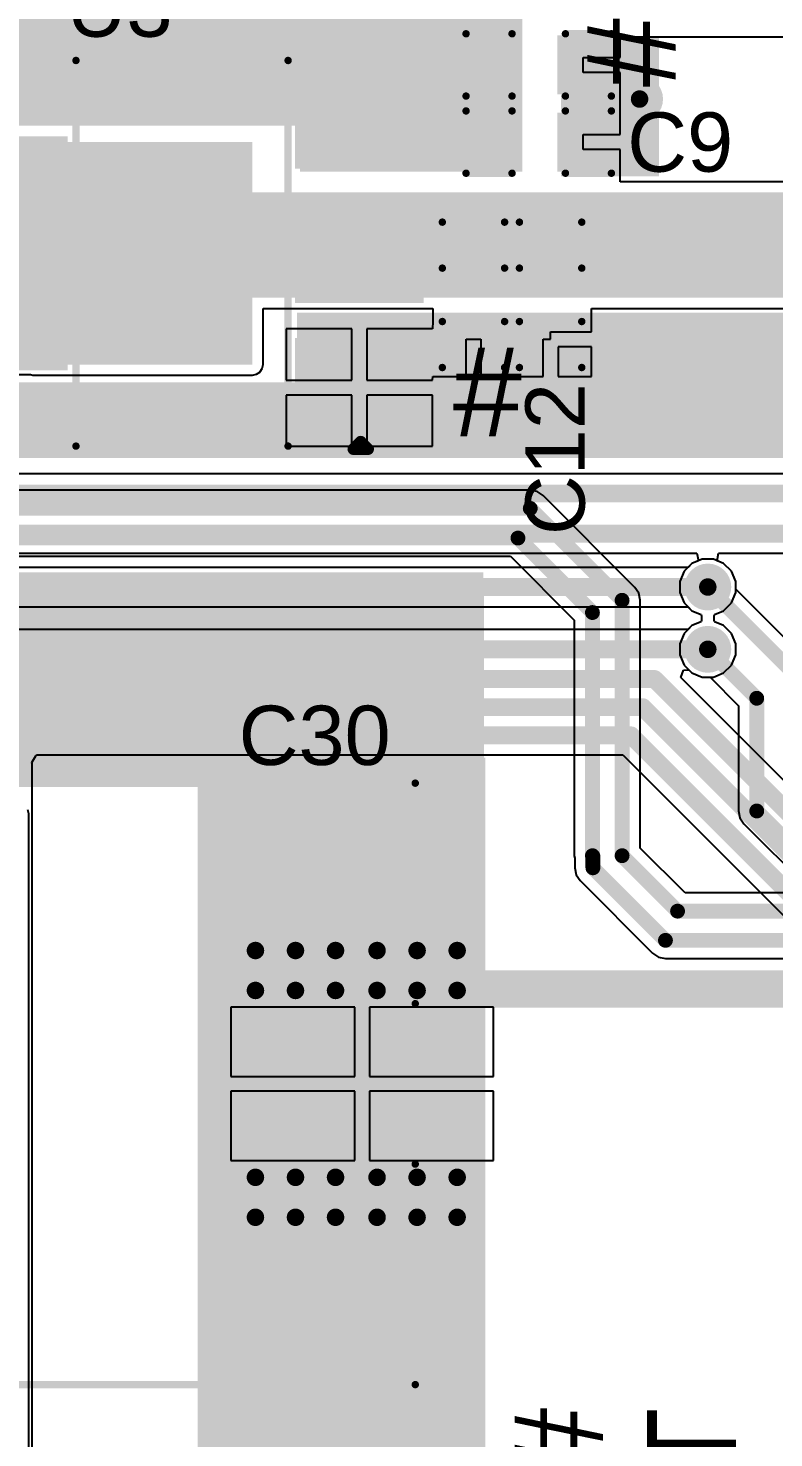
# Model space of a CAD drawing. Header units: millimetres. Extents: x -0.21 to 3.18, y -0.07 to 2.49.
# Drawn here: x 1.191 to 1.694, y 0.951 to 1.902 of the extents above; entities that cross this region are included whole.
import ezdxf

# ---------------------------------------------------------------- set-up
doc = ezdxf.new("R2010")
doc.units = ezdxf.units.MM
doc.header["$MEASUREMENT"] = 0
for name, color, linetype in [('BottomLayer', 5, 'Continuous'), ('BottomSolder', 6, 'Continuous'), ('TopLayer', 1, 'Continuous'), ('TopOverlay', 2, 'Continuous'), ('TopPaste', 8, 'Continuous'), ('TopSolder', 216, 'Continuous'), ('ViaHoleLayer', 16, 'Continuous')]:
    doc.layers.add(name, color=color, linetype=linetype)
doc.styles.add('Arial', font='', dxfattribs={"height": 0.2})
doc.styles.get('Arial').set_extended_font_data('Arial')

# ---------------------------------------------------------------- blocks, each defined once
blk = doc.blocks.new('UUD1A102MNL1GS_10')
at = {"layer": 'TopLayer'}
for points in [[(-0.24547, 0.04173), (-0.08839, 0.04173), (-0.08839, -0.04173), (-0.24547, -0.04173)], [(0.08839, 0.04173), (0.24547, 0.04173), (0.24547, -0.04173), (0.08839, -0.04173)]]:
    blk.add_hatch(color=1, dxfattribs=at).paths.add_polyline_path(points)
at = {"layer": 'TopPaste'}
for points in [[(-0.24547, 0.04173), (-0.08839, 0.04173), (-0.08839, -0.04173), (-0.24547, -0.04173)], [(0.08839, 0.04173), (0.24547, 0.04173), (0.24547, -0.04173), (0.08839, -0.04173)]]:
    blk.add_hatch(color=8, dxfattribs=at).paths.add_polyline_path(points)
at = {"layer": 'TopSolder'}
for points in [[(-0.24947, 0.04573), (-0.08439, 0.04573), (-0.08439, -0.04573), (-0.24947, -0.04573)], [(0.08439, 0.04573), (0.24947, 0.04573), (0.24947, -0.04573), (0.08439, -0.04573)]]:
    blk.add_hatch(color=216, dxfattribs=at).paths.add_polyline_path(points)
at = {"layer": 'TopOverlay', "const_width": 0.005}
for points in [[(-0.20276, 0.12165), (-0.12165, 0.20276)], [(-0.12165, 0.20276), (0.20276, 0.20276)], [(0.20276, 0.05409), (0.20276, 0.20276)], [(-0.20276, 0.05409), (-0.20276, 0.12165)], [(-0.22624, 0.07106), (-0.22624, 0.08483)], [(-0.24002, 0.07106), (-0.21246, 0.07106)], [(-0.22624, 0.05924), (-0.22624, 0.07106)], [(-0.20276, -0.12165), (-0.20276, -0.05409)], [(0.20276, -0.20276), (0.20276, -0.05409)], [(-0.20276, -0.12165), (-0.12165, -0.20276)], [(-0.12165, -0.20276), (0.20276, -0.20276)]]:
    blk.add_lwpolyline(points, dxfattribs=at)
at = {"layer": 'TopOverlay', "const_width": 0.0025}
for points in [[(-0.1229, 0.20276, 1), (-0.1204, 0.20276, 1)], [(-0.1229, 0.20276, 1), (-0.1204, 0.20276, 1)], [(0.20151, 0.20276, 1), (0.20401, 0.20276, 1)], [(0.20151, 0.20276, 1), (0.20401, 0.20276, 1)], [(-0.20401, 0.12165, 1), (-0.20151, 0.12165, 1)], [(-0.20401, 0.12165, 1), (-0.20151, 0.12165, 1)], [(-0.22749, 0.08483, 1), (-0.22499, 0.08483, 1)], [(-0.24127, 0.07106, 1), (-0.23877, 0.07106, 1)], [(-0.22749, 0.07106, 1), (-0.22499, 0.07106, 1)], [(-0.22749, 0.07106, 1), (-0.22499, 0.07106, 1)], [(-0.21371, 0.07106, 1), (-0.21121, 0.07106, 1)], [(-0.22749, 0.05924, 1), (-0.22499, 0.05924, 1)], [(-0.20401, 0.05409, 1), (-0.20151, 0.05409, 1)], [(0.20151, 0.05409, 1), (0.20401, 0.05409, 1)], [(-0.20401, -0.05409, 1), (-0.20151, -0.05409, 1)], [(0.20151, -0.05409, 1), (0.20401, -0.05409, 1)], [(-0.20401, -0.12165, 1), (-0.20151, -0.12165, 1)], [(-0.20401, -0.12165, 1), (-0.20151, -0.12165, 1)], [(-0.1229, -0.20276, 1), (-0.1204, -0.20276, 1)], [(-0.1229, -0.20276, 1), (-0.1204, -0.20276, 1)], [(0.20151, -0.20276, 1), (0.20401, -0.20276, 1)], [(0.20151, -0.20276, 1), (0.20401, -0.20276, 1)]]:
    blk.add_lwpolyline(points, format="xyb", close=True, dxfattribs=at)
blk = doc.blocks.new('SOT__223_12')
at = {"layer": 'TopLayer'}
for points in [[(-0.0748, 0.15945), (0.0748, 0.15945), (0.0748, 0.08071), (-0.0748, 0.08071)], [(-0.12008, -0.08071), (-0.06102, -0.08071), (-0.06102, -0.15945), (-0.12008, -0.15945)], [(-0.02953, -0.08071), (0.02953, -0.08071), (0.02953, -0.15945), (-0.02953, -0.15945)], [(0.06102, -0.08071), (0.12008, -0.08071), (0.12008, -0.15945), (0.06102, -0.15945)]]:
    blk.add_hatch(color=1, dxfattribs=at).paths.add_polyline_path(points)
at = {"layer": 'TopPaste'}
for points in [[(-0.0748, 0.15945), (0.0748, 0.15945), (0.0748, 0.08071), (-0.0748, 0.08071)], [(-0.12008, -0.08071), (-0.06102, -0.08071), (-0.06102, -0.15945), (-0.12008, -0.15945)], [(-0.02953, -0.08071), (0.02953, -0.08071), (0.02953, -0.15945), (-0.02953, -0.15945)], [(0.06102, -0.08071), (0.12008, -0.08071), (0.12008, -0.15945), (0.06102, -0.15945)]]:
    blk.add_hatch(color=8, dxfattribs=at).paths.add_polyline_path(points)
at = {"layer": 'TopSolder'}
for points in [[(-0.0788, 0.16345), (0.0788, 0.16345), (0.0788, 0.07671), (-0.0788, 0.07671)], [(-0.12408, -0.07671), (-0.05702, -0.07671), (-0.05702, -0.16345), (-0.12408, -0.16345)], [(-0.03353, -0.07671), (0.03353, -0.07671), (0.03353, -0.16345), (-0.03353, -0.16345)], [(0.05702, -0.07671), (0.12408, -0.07671), (0.12408, -0.16345), (0.05702, -0.16345)]]:
    blk.add_hatch(color=216, dxfattribs=at).paths.add_polyline_path(points)
at = {"layer": 'TopOverlay'}
for points, const_width in [([(-0.13, 0.071), (-0.13, -0.072)], 0.005), ([(-0.13, 0.071), (0.13, 0.071)], 0.005), ([(0.13, 0.071), (0.13, -0.072)], 0.005), ([(-0.13, -0.072), (0.13, -0.072)], 0.005), ([(-0.132, -0.116), (-0.132, -0.126)], 0.00787), ([(-0.132, -0.116), (-0.127, -0.121)], 0.00787), ([(-0.127, -0.121), (-0.132, -0.126)], 0.00787)]:
    blk.add_lwpolyline(points, dxfattribs=dict(at, const_width=const_width))
for points, const_width in [([(-0.13125, 0.071, 1), (-0.12875, 0.071, 1)], 0.0025), ([(-0.13125, 0.071, 1), (-0.12875, 0.071, 1)], 0.0025), ([(0.12875, 0.071, 1), (0.13125, 0.071, 1)], 0.0025), ([(0.12875, 0.071, 1), (0.13125, 0.071, 1)], 0.0025), ([(-0.13125, -0.072, 1), (-0.12875, -0.072, 1)], 0.0025), ([(-0.13125, -0.072, 1), (-0.12875, -0.072, 1)], 0.0025), ([(0.12875, -0.072, 1), (0.13125, -0.072, 1)], 0.0025), ([(0.12875, -0.072, 1), (0.13125, -0.072, 1)], 0.0025), ([(-0.13397, -0.116, 1), (-0.13003, -0.116, 1)], 0.00394), ([(-0.13397, -0.116, 1), (-0.13003, -0.116, 1)], 0.00394), ([(-0.13397, -0.126, 1), (-0.13003, -0.126, 1)], 0.00394), ([(-0.13397, -0.126, 1), (-0.13003, -0.126, 1)], 0.00394), ([(-0.12897, -0.121, 1), (-0.12503, -0.121, 1)], 0.00394), ([(-0.12897, -0.121, 1), (-0.12503, -0.121, 1)], 0.00394)]:
    blk.add_lwpolyline(points, format="xyb", close=True, dxfattribs=dict(at, const_width=const_width))
blk = doc.blocks.new('C___0603_121')
at = {"layer": 'TopLayer'}
for points in [[(-0.015, 0.0175), (-0.015, -0.0175), (-0.045, -0.0175), (-0.045, 0.0175)], [(0.045, 0.0175), (0.045, -0.0175), (0.015, -0.0175), (0.015, 0.0175)]]:
    blk.add_hatch(color=1, dxfattribs=at).paths.add_polyline_path(points)
at = {"layer": 'TopPaste'}
for points in [[(-0.015, 0.0175), (-0.015, -0.0175), (-0.045, -0.0175), (-0.045, 0.0175)], [(0.045, 0.0175), (0.045, -0.0175), (0.015, -0.0175), (0.015, 0.0175)]]:
    blk.add_hatch(color=8, dxfattribs=at).paths.add_polyline_path(points)
at = {"layer": 'TopSolder'}
for points in [[(-0.01264, 0.01986), (-0.01264, -0.01986), (-0.04736, -0.01986), (-0.04736, 0.01986)], [(0.04736, 0.01986), (0.04736, -0.01986), (0.01264, -0.01986), (0.01264, 0.01986)]]:
    blk.add_hatch(color=216, dxfattribs=at).paths.add_polyline_path(points)
at = {"layer": 'TopOverlay', "const_width": 0.005}
for points in [[(-0.049, 0.021), (-0.049, -0.021)], [(-0.049, 0.021), (-0.018, 0.021)], [(0.018, 0.021), (0.049, 0.021)], [(0.049, 0.021), (0.049, -0.021)], [(-0.049, -0.021), (-0.018, -0.021)], [(0.018, -0.021), (0.049, -0.021)]]:
    blk.add_lwpolyline(points, dxfattribs=at)
at = {"layer": 'TopOverlay', "const_width": 0.0025}
for points in [[(-0.05025, 0.021, 1), (-0.04775, 0.021, 1)], [(-0.05025, 0.021, 1), (-0.04775, 0.021, 1)], [(-0.01925, 0.021, 1), (-0.01675, 0.021, 1)], [(0.01675, 0.021, 1), (0.01925, 0.021, 1)], [(0.04775, 0.021, 1), (0.05025, 0.021, 1)], [(0.04775, 0.021, 1), (0.05025, 0.021, 1)], [(-0.05025, -0.021, 1), (-0.04775, -0.021, 1)], [(-0.05025, -0.021, 1), (-0.04775, -0.021, 1)], [(-0.01925, -0.021, 1), (-0.01675, -0.021, 1)], [(0.01675, -0.021, 1), (0.01925, -0.021, 1)], [(0.04775, -0.021, 1), (0.05025, -0.021, 1)], [(0.04775, -0.021, 1), (0.05025, -0.021, 1)]]:
    blk.add_lwpolyline(points, format="xyb", close=True, dxfattribs=at)
blk = doc.blocks.new('C___0603_122')
at = {"layer": 'TopLayer'}
for points in [[(-0.015, 0.0175), (-0.015, -0.0175), (-0.045, -0.0175), (-0.045, 0.0175)], [(0.045, 0.0175), (0.045, -0.0175), (0.015, -0.0175), (0.015, 0.0175)]]:
    blk.add_hatch(color=1, dxfattribs=at).paths.add_polyline_path(points)
at = {"layer": 'TopPaste'}
for points in [[(-0.015, 0.0175), (-0.015, -0.0175), (-0.045, -0.0175), (-0.045, 0.0175)], [(0.045, 0.0175), (0.045, -0.0175), (0.015, -0.0175), (0.015, 0.0175)]]:
    blk.add_hatch(color=8, dxfattribs=at).paths.add_polyline_path(points)
at = {"layer": 'TopSolder'}
for points in [[(-0.01264, 0.01986), (-0.01264, -0.01986), (-0.04736, -0.01986), (-0.04736, 0.01986)], [(0.04736, 0.01986), (0.04736, -0.01986), (0.01264, -0.01986), (0.01264, 0.01986)]]:
    blk.add_hatch(color=216, dxfattribs=at).paths.add_polyline_path(points)
at = {"layer": 'TopOverlay', "const_width": 0.005}
for points in [[(-0.049, 0.021), (-0.049, -0.021)], [(-0.049, 0.021), (-0.018, 0.021)], [(0.018, 0.021), (0.049, 0.021)], [(0.049, 0.021), (0.049, -0.021)], [(-0.049, -0.021), (-0.018, -0.021)], [(0.018, -0.021), (0.049, -0.021)]]:
    blk.add_lwpolyline(points, dxfattribs=at)
at = {"layer": 'TopOverlay', "const_width": 0.0025}
for points in [[(-0.05025, 0.021, 1), (-0.04775, 0.021, 1)], [(-0.05025, 0.021, 1), (-0.04775, 0.021, 1)], [(-0.01925, 0.021, 1), (-0.01675, 0.021, 1)], [(0.01675, 0.021, 1), (0.01925, 0.021, 1)], [(0.04775, 0.021, 1), (0.05025, 0.021, 1)], [(0.04775, 0.021, 1), (0.05025, 0.021, 1)], [(-0.05025, -0.021, 1), (-0.04775, -0.021, 1)], [(-0.05025, -0.021, 1), (-0.04775, -0.021, 1)], [(-0.01925, -0.021, 1), (-0.01675, -0.021, 1)], [(0.01675, -0.021, 1), (0.01925, -0.021, 1)], [(0.04775, -0.021, 1), (0.05025, -0.021, 1)], [(0.04775, -0.021, 1), (0.05025, -0.021, 1)]]:
    blk.add_lwpolyline(points, format="xyb", close=True, dxfattribs=at)
blk = doc.blocks.new('C___0603_123')
at = {"layer": 'TopLayer'}
for points in [[(-0.015, 0.0175), (-0.015, -0.0175), (-0.045, -0.0175), (-0.045, 0.0175)], [(0.045, 0.0175), (0.045, -0.0175), (0.015, -0.0175), (0.015, 0.0175)]]:
    blk.add_hatch(color=1, dxfattribs=at).paths.add_polyline_path(points)
at = {"layer": 'TopPaste'}
for points in [[(-0.015, 0.0175), (-0.015, -0.0175), (-0.045, -0.0175), (-0.045, 0.0175)], [(0.045, 0.0175), (0.045, -0.0175), (0.015, -0.0175), (0.015, 0.0175)]]:
    blk.add_hatch(color=8, dxfattribs=at).paths.add_polyline_path(points)
at = {"layer": 'TopSolder'}
for points in [[(-0.01264, 0.01986), (-0.01264, -0.01986), (-0.04736, -0.01986), (-0.04736, 0.01986)], [(0.04736, 0.01986), (0.04736, -0.01986), (0.01264, -0.01986), (0.01264, 0.01986)]]:
    blk.add_hatch(color=216, dxfattribs=at).paths.add_polyline_path(points)
at = {"layer": 'TopOverlay', "const_width": 0.005}
for points in [[(-0.049, 0.021), (-0.049, -0.021)], [(-0.018, 0.021), (-0.049, 0.021)], [(0.049, 0.021), (0.018, 0.021)], [(0.049, 0.021), (0.049, -0.021)], [(-0.018, -0.021), (-0.049, -0.021)], [(0.049, -0.021), (0.018, -0.021)]]:
    blk.add_lwpolyline(points, dxfattribs=at)
at = {"layer": 'TopOverlay', "const_width": 0.0025}
for points in [[(-0.05025, 0.021, 1), (-0.04775, 0.021, 1)], [(-0.05025, 0.021, 1), (-0.04775, 0.021, 1)], [(-0.01925, 0.021, 1), (-0.01675, 0.021, 1)], [(0.01675, 0.021, 1), (0.01925, 0.021, 1)], [(0.04775, 0.021, 1), (0.05025, 0.021, 1)], [(0.04775, 0.021, 1), (0.05025, 0.021, 1)], [(-0.05025, -0.021, 1), (-0.04775, -0.021, 1)], [(-0.05025, -0.021, 1), (-0.04775, -0.021, 1)], [(-0.01925, -0.021, 1), (-0.01675, -0.021, 1)], [(0.01675, -0.021, 1), (0.01925, -0.021, 1)], [(0.04775, -0.021, 1), (0.05025, -0.021, 1)], [(0.04775, -0.021, 1), (0.05025, -0.021, 1)]]:
    blk.add_lwpolyline(points, format="xyb", close=True, dxfattribs=at)
blk = doc.blocks.new('C___0603_124')
at = {"layer": 'TopLayer'}
for points in [[(-0.015, 0.0175), (-0.015, -0.0175), (-0.045, -0.0175), (-0.045, 0.0175)], [(0.045, 0.0175), (0.045, -0.0175), (0.015, -0.0175), (0.015, 0.0175)]]:
    blk.add_hatch(color=1, dxfattribs=at).paths.add_polyline_path(points)
at = {"layer": 'TopPaste'}
for points in [[(-0.015, 0.0175), (-0.015, -0.0175), (-0.045, -0.0175), (-0.045, 0.0175)], [(0.045, 0.0175), (0.045, -0.0175), (0.015, -0.0175), (0.015, 0.0175)]]:
    blk.add_hatch(color=8, dxfattribs=at).paths.add_polyline_path(points)
at = {"layer": 'TopSolder'}
for points in [[(-0.01264, 0.01986), (-0.01264, -0.01986), (-0.04736, -0.01986), (-0.04736, 0.01986)], [(0.04736, 0.01986), (0.04736, -0.01986), (0.01264, -0.01986), (0.01264, 0.01986)]]:
    blk.add_hatch(color=216, dxfattribs=at).paths.add_polyline_path(points)
at = {"layer": 'TopOverlay', "const_width": 0.005}
for points in [[(-0.049, 0.021), (-0.049, -0.021)], [(-0.018, 0.021), (-0.049, 0.021)], [(0.049, 0.021), (0.018, 0.021)], [(0.049, 0.021), (0.049, -0.021)], [(-0.018, -0.021), (-0.049, -0.021)], [(0.049, -0.021), (0.018, -0.021)]]:
    blk.add_lwpolyline(points, dxfattribs=at)
at = {"layer": 'TopOverlay', "const_width": 0.0025}
for points in [[(-0.05025, 0.021, 1), (-0.04775, 0.021, 1)], [(-0.05025, 0.021, 1), (-0.04775, 0.021, 1)], [(-0.01925, 0.021, 1), (-0.01675, 0.021, 1)], [(0.01675, 0.021, 1), (0.01925, 0.021, 1)], [(0.04775, 0.021, 1), (0.05025, 0.021, 1)], [(0.04775, 0.021, 1), (0.05025, 0.021, 1)], [(-0.05025, -0.021, 1), (-0.04775, -0.021, 1)], [(-0.05025, -0.021, 1), (-0.04775, -0.021, 1)], [(-0.01925, -0.021, 1), (-0.01675, -0.021, 1)], [(0.01675, -0.021, 1), (0.01925, -0.021, 1)], [(0.04775, -0.021, 1), (0.05025, -0.021, 1)], [(0.04775, -0.021, 1), (0.05025, -0.021, 1)]]:
    blk.add_lwpolyline(points, format="xyb", close=True, dxfattribs=at)

msp = doc.modelspace()

# ---------------------------------------------------------------- hatches: boundary and pattern name
at = {"layer": 'BottomLayer'}
h = msp.add_hatch(color=5, dxfattribs=at)
edge = h.paths.add_edge_path()
edge.add_arc((1.603, 1.854), 0.01181, 0, 360)
h = msp.add_hatch(color=5, dxfattribs=at)
edge = h.paths.add_edge_path()
edge.add_arc((1.649, 1.525), 0.01181, 0, 360)
h = msp.add_hatch(color=5, dxfattribs=at)
edge = h.paths.add_edge_path()
edge.add_arc((1.649, 1.483), 0.01181, 0, 360)
msp.add_hatch(color=5, dxfattribs=at).paths.add_polyline_path([(1.314, 0.645), (1.499, 0.645), (1.499, 1.40988), (1.314, 1.40988)])
h = msp.add_hatch(color=5, dxfattribs=at)
edge = h.paths.add_edge_path()
edge.add_arc((1.344, 1.27993), 0.01181, 0, 360)
h = msp.add_hatch(color=5, dxfattribs=at)
edge = h.paths.add_edge_path()
edge.add_arc((1.371, 1.27993), 0.01181, 0, 360)
h = msp.add_hatch(color=5, dxfattribs=at)
edge = h.paths.add_edge_path()
edge.add_arc((1.398, 1.27993), 0.01181, 0, 360)
h = msp.add_hatch(color=5, dxfattribs=at)
edge = h.paths.add_edge_path()
edge.add_arc((1.426, 1.27993), 0.01181, 0, 360)
h = msp.add_hatch(color=5, dxfattribs=at)
edge = h.paths.add_edge_path()
edge.add_arc((1.453, 1.27993), 0.01181, 0, 360)
h = msp.add_hatch(color=5, dxfattribs=at)
edge = h.paths.add_edge_path()
edge.add_arc((1.48, 1.27993), 0.01181, 0, 360)
h = msp.add_hatch(color=5, dxfattribs=at)
edge = h.paths.add_edge_path()
edge.add_arc((1.344, 1.253), 0.01181, 0, 360)
h = msp.add_hatch(color=5, dxfattribs=at)
edge = h.paths.add_edge_path()
edge.add_arc((1.371, 1.253), 0.01181, 0, 360)
h = msp.add_hatch(color=5, dxfattribs=at)
edge = h.paths.add_edge_path()
edge.add_arc((1.398, 1.253), 0.01181, 0, 360)
h = msp.add_hatch(color=5, dxfattribs=at)
edge = h.paths.add_edge_path()
edge.add_arc((1.426, 1.253), 0.01181, 0, 360)
h = msp.add_hatch(color=5, dxfattribs=at)
edge = h.paths.add_edge_path()
edge.add_arc((1.453, 1.253), 0.01181, 0, 360)
h = msp.add_hatch(color=5, dxfattribs=at)
edge = h.paths.add_edge_path()
edge.add_arc((1.48, 1.253), 0.01181, 0, 360)
h = msp.add_hatch(color=5, dxfattribs=at)
edge = h.paths.add_edge_path()
edge.add_arc((1.344, 1.127), 0.01181, 0, 360)
h = msp.add_hatch(color=5, dxfattribs=at)
edge = h.paths.add_edge_path()
edge.add_arc((1.371, 1.127), 0.01181, 0, 360)
h = msp.add_hatch(color=5, dxfattribs=at)
edge = h.paths.add_edge_path()
edge.add_arc((1.398, 1.127), 0.01181, 0, 360)
h = msp.add_hatch(color=5, dxfattribs=at)
edge = h.paths.add_edge_path()
edge.add_arc((1.426, 1.127), 0.01181, 0, 360)
h = msp.add_hatch(color=5, dxfattribs=at)
edge = h.paths.add_edge_path()
edge.add_arc((1.453, 1.127), 0.01181, 0, 360)
h = msp.add_hatch(color=5, dxfattribs=at)
edge = h.paths.add_edge_path()
edge.add_arc((1.48, 1.127), 0.01181, 0, 360)
h = msp.add_hatch(color=5, dxfattribs=at)
edge = h.paths.add_edge_path()
edge.add_arc((1.344, 1.10007), 0.01181, 0, 360)
h = msp.add_hatch(color=5, dxfattribs=at)
edge = h.paths.add_edge_path()
edge.add_arc((1.371, 1.10007), 0.01181, 0, 360)
h = msp.add_hatch(color=5, dxfattribs=at)
edge = h.paths.add_edge_path()
edge.add_arc((1.398, 1.10007), 0.01181, 0, 360)
h = msp.add_hatch(color=5, dxfattribs=at)
edge = h.paths.add_edge_path()
edge.add_arc((1.426, 1.10007), 0.01181, 0, 360)
h = msp.add_hatch(color=5, dxfattribs=at)
edge = h.paths.add_edge_path()
edge.add_arc((1.453, 1.10007), 0.01181, 0, 360)
h = msp.add_hatch(color=5, dxfattribs=at)
edge = h.paths.add_edge_path()
edge.add_arc((1.48, 1.10007), 0.01181, 0, 360)
at = {"layer": 'BottomSolder'}
h = msp.add_hatch(color=6, dxfattribs=at)
edge = h.paths.add_edge_path()
edge.add_arc((1.603, 1.854), 0.01581, 0, 360)
h = msp.add_hatch(color=6, dxfattribs=at)
edge = h.paths.add_edge_path()
edge.add_arc((1.649, 1.525), 0.01581, 0, 360)
h = msp.add_hatch(color=6, dxfattribs=at)
edge = h.paths.add_edge_path()
edge.add_arc((1.649, 1.483), 0.01581, 0, 360)
h = msp.add_hatch(color=6, dxfattribs=at)
edge = h.paths.add_edge_path()
edge.add_arc((1.344, 1.27993), 0.01581, 0, 360)
h = msp.add_hatch(color=6, dxfattribs=at)
edge = h.paths.add_edge_path()
edge.add_arc((1.371, 1.27993), 0.01581, 0, 360)
h = msp.add_hatch(color=6, dxfattribs=at)
edge = h.paths.add_edge_path()
edge.add_arc((1.398, 1.27993), 0.01581, 0, 360)
h = msp.add_hatch(color=6, dxfattribs=at)
edge = h.paths.add_edge_path()
edge.add_arc((1.426, 1.27993), 0.01581, 0, 360)
h = msp.add_hatch(color=6, dxfattribs=at)
edge = h.paths.add_edge_path()
edge.add_arc((1.453, 1.27993), 0.01581, 0, 360)
h = msp.add_hatch(color=6, dxfattribs=at)
edge = h.paths.add_edge_path()
edge.add_arc((1.48, 1.27993), 0.01581, 0, 360)
h = msp.add_hatch(color=6, dxfattribs=at)
edge = h.paths.add_edge_path()
edge.add_arc((1.344, 1.253), 0.01581, 0, 360)
h = msp.add_hatch(color=6, dxfattribs=at)
edge = h.paths.add_edge_path()
edge.add_arc((1.371, 1.253), 0.01581, 0, 360)
h = msp.add_hatch(color=6, dxfattribs=at)
edge = h.paths.add_edge_path()
edge.add_arc((1.398, 1.253), 0.01581, 0, 360)
h = msp.add_hatch(color=6, dxfattribs=at)
edge = h.paths.add_edge_path()
edge.add_arc((1.426, 1.253), 0.01581, 0, 360)
h = msp.add_hatch(color=6, dxfattribs=at)
edge = h.paths.add_edge_path()
edge.add_arc((1.453, 1.253), 0.01581, 0, 360)
h = msp.add_hatch(color=6, dxfattribs=at)
edge = h.paths.add_edge_path()
edge.add_arc((1.48, 1.253), 0.01581, 0, 360)
h = msp.add_hatch(color=6, dxfattribs=at)
edge = h.paths.add_edge_path()
edge.add_arc((1.344, 1.127), 0.01581, 0, 360)
h = msp.add_hatch(color=6, dxfattribs=at)
edge = h.paths.add_edge_path()
edge.add_arc((1.371, 1.127), 0.01581, 0, 360)
h = msp.add_hatch(color=6, dxfattribs=at)
edge = h.paths.add_edge_path()
edge.add_arc((1.398, 1.127), 0.01581, 0, 360)
h = msp.add_hatch(color=6, dxfattribs=at)
edge = h.paths.add_edge_path()
edge.add_arc((1.426, 1.127), 0.01581, 0, 360)
h = msp.add_hatch(color=6, dxfattribs=at)
edge = h.paths.add_edge_path()
edge.add_arc((1.453, 1.127), 0.01581, 0, 360)
h = msp.add_hatch(color=6, dxfattribs=at)
edge = h.paths.add_edge_path()
edge.add_arc((1.48, 1.127), 0.01581, 0, 360)
h = msp.add_hatch(color=6, dxfattribs=at)
edge = h.paths.add_edge_path()
edge.add_arc((1.344, 1.10007), 0.01581, 0, 360)
h = msp.add_hatch(color=6, dxfattribs=at)
edge = h.paths.add_edge_path()
edge.add_arc((1.371, 1.10007), 0.01581, 0, 360)
h = msp.add_hatch(color=6, dxfattribs=at)
edge = h.paths.add_edge_path()
edge.add_arc((1.398, 1.10007), 0.01581, 0, 360)
h = msp.add_hatch(color=6, dxfattribs=at)
edge = h.paths.add_edge_path()
edge.add_arc((1.426, 1.10007), 0.01581, 0, 360)
h = msp.add_hatch(color=6, dxfattribs=at)
edge = h.paths.add_edge_path()
edge.add_arc((1.453, 1.10007), 0.01581, 0, 360)
h = msp.add_hatch(color=6, dxfattribs=at)
edge = h.paths.add_edge_path()
edge.add_arc((1.48, 1.10007), 0.01581, 0, 360)
at = {"layer": 'TopLayer'}
for points in [[(0.887, 1.836), (1.385, 1.836), (1.385, 1.966), (0.887, 1.966)], [(1.374, 1.805), (1.524, 1.805), (1.524, 1.966), (1.374, 1.966)], [(1.55, 1.802), (1.616, 1.802), (1.616, 1.896), (1.55, 1.896)], [(1.194, 1.675), (1.342, 1.675), (1.342, 1.825), (1.194, 1.825)], [(1.02, 1.72), (1.212, 1.72), (1.212, 1.802), (1.02, 1.802)], [(1.133, 1.72), (1.853, 1.72), (1.853, 1.791), (1.133, 1.791)], [(1.372, 1.612), (1.822, 1.612), (1.822, 1.71), (1.372, 1.71)], [(1.022, 1.612), (1.662, 1.612), (1.662, 1.663), (1.022, 1.663)], [(0.466, 1.391), (1.49769, 1.391), (1.49769, 1.535), (0.466, 1.535)], [(1.305, 0.532), (1.498, 0.532), (1.498, 1.522), (1.305, 1.522)]]:
    msp.add_hatch(color=1, dxfattribs=at).paths.add_polyline_path(points)
h = msp.add_hatch(color=1, dxfattribs=at)
edge = h.paths.add_edge_path()
edge.add_arc((1.603, 1.854), 0.01181, 0, 360)
h = msp.add_hatch(color=1, dxfattribs=at)
edge = h.paths.add_edge_path()
edge.add_arc((1.649, 1.525), 0.01181, 0, 360)
h = msp.add_hatch(color=1, dxfattribs=at)
edge = h.paths.add_edge_path()
edge.add_arc((1.649, 1.483), 0.01181, 0, 360)
h = msp.add_hatch(color=1, dxfattribs=at)
edge = h.paths.add_edge_path()
edge.add_arc((1.344, 1.27993), 0.01181, 0, 360)
h = msp.add_hatch(color=1, dxfattribs=at)
edge = h.paths.add_edge_path()
edge.add_arc((1.371, 1.27993), 0.01181, 0, 360)
h = msp.add_hatch(color=1, dxfattribs=at)
edge = h.paths.add_edge_path()
edge.add_arc((1.398, 1.27993), 0.01181, 0, 360)
h = msp.add_hatch(color=1, dxfattribs=at)
edge = h.paths.add_edge_path()
edge.add_arc((1.426, 1.27993), 0.01181, 0, 360)
h = msp.add_hatch(color=1, dxfattribs=at)
edge = h.paths.add_edge_path()
edge.add_arc((1.453, 1.27993), 0.01181, 0, 360)
h = msp.add_hatch(color=1, dxfattribs=at)
edge = h.paths.add_edge_path()
edge.add_arc((1.48, 1.27993), 0.01181, 0, 360)
h = msp.add_hatch(color=1, dxfattribs=at)
edge = h.paths.add_edge_path()
edge.add_arc((1.344, 1.253), 0.01181, 0, 360)
h = msp.add_hatch(color=1, dxfattribs=at)
edge = h.paths.add_edge_path()
edge.add_arc((1.371, 1.253), 0.01181, 0, 360)
h = msp.add_hatch(color=1, dxfattribs=at)
edge = h.paths.add_edge_path()
edge.add_arc((1.398, 1.253), 0.01181, 0, 360)
h = msp.add_hatch(color=1, dxfattribs=at)
edge = h.paths.add_edge_path()
edge.add_arc((1.426, 1.253), 0.01181, 0, 360)
h = msp.add_hatch(color=1, dxfattribs=at)
edge = h.paths.add_edge_path()
edge.add_arc((1.453, 1.253), 0.01181, 0, 360)
h = msp.add_hatch(color=1, dxfattribs=at)
edge = h.paths.add_edge_path()
edge.add_arc((1.48, 1.253), 0.01181, 0, 360)
h = msp.add_hatch(color=1, dxfattribs=at)
edge = h.paths.add_edge_path()
edge.add_arc((1.344, 1.127), 0.01181, 0, 360)
h = msp.add_hatch(color=1, dxfattribs=at)
edge = h.paths.add_edge_path()
edge.add_arc((1.371, 1.127), 0.01181, 0, 360)
h = msp.add_hatch(color=1, dxfattribs=at)
edge = h.paths.add_edge_path()
edge.add_arc((1.398, 1.127), 0.01181, 0, 360)
h = msp.add_hatch(color=1, dxfattribs=at)
edge = h.paths.add_edge_path()
edge.add_arc((1.426, 1.127), 0.01181, 0, 360)
h = msp.add_hatch(color=1, dxfattribs=at)
edge = h.paths.add_edge_path()
edge.add_arc((1.453, 1.127), 0.01181, 0, 360)
h = msp.add_hatch(color=1, dxfattribs=at)
edge = h.paths.add_edge_path()
edge.add_arc((1.48, 1.127), 0.01181, 0, 360)
h = msp.add_hatch(color=1, dxfattribs=at)
edge = h.paths.add_edge_path()
edge.add_arc((1.344, 1.10007), 0.01181, 0, 360)
h = msp.add_hatch(color=1, dxfattribs=at)
edge = h.paths.add_edge_path()
edge.add_arc((1.371, 1.10007), 0.01181, 0, 360)
h = msp.add_hatch(color=1, dxfattribs=at)
edge = h.paths.add_edge_path()
edge.add_arc((1.398, 1.10007), 0.01181, 0, 360)
h = msp.add_hatch(color=1, dxfattribs=at)
edge = h.paths.add_edge_path()
edge.add_arc((1.426, 1.10007), 0.01181, 0, 360)
h = msp.add_hatch(color=1, dxfattribs=at)
edge = h.paths.add_edge_path()
edge.add_arc((1.453, 1.10007), 0.01181, 0, 360)
h = msp.add_hatch(color=1, dxfattribs=at)
edge = h.paths.add_edge_path()
edge.add_arc((1.48, 1.10007), 0.01181, 0, 360)
at = {"layer": 'TopSolder'}
h = msp.add_hatch(color=216, dxfattribs=at)
edge = h.paths.add_edge_path()
edge.add_arc((1.603, 1.854), 0.01581, 0, 360)
h = msp.add_hatch(color=216, dxfattribs=at)
edge = h.paths.add_edge_path()
edge.add_arc((1.649, 1.525), 0.01581, 0, 360)
h = msp.add_hatch(color=216, dxfattribs=at)
edge = h.paths.add_edge_path()
edge.add_arc((1.649, 1.483), 0.01581, 0, 360)
h = msp.add_hatch(color=216, dxfattribs=at)
edge = h.paths.add_edge_path()
edge.add_arc((1.344, 1.27993), 0.01581, 0, 360)
h = msp.add_hatch(color=216, dxfattribs=at)
edge = h.paths.add_edge_path()
edge.add_arc((1.371, 1.27993), 0.01581, 0, 360)
h = msp.add_hatch(color=216, dxfattribs=at)
edge = h.paths.add_edge_path()
edge.add_arc((1.398, 1.27993), 0.01581, 0, 360)
h = msp.add_hatch(color=216, dxfattribs=at)
edge = h.paths.add_edge_path()
edge.add_arc((1.426, 1.27993), 0.01581, 0, 360)
h = msp.add_hatch(color=216, dxfattribs=at)
edge = h.paths.add_edge_path()
edge.add_arc((1.453, 1.27993), 0.01581, 0, 360)
h = msp.add_hatch(color=216, dxfattribs=at)
edge = h.paths.add_edge_path()
edge.add_arc((1.48, 1.27993), 0.01581, 0, 360)
h = msp.add_hatch(color=216, dxfattribs=at)
edge = h.paths.add_edge_path()
edge.add_arc((1.344, 1.253), 0.01581, 0, 360)
h = msp.add_hatch(color=216, dxfattribs=at)
edge = h.paths.add_edge_path()
edge.add_arc((1.371, 1.253), 0.01581, 0, 360)
h = msp.add_hatch(color=216, dxfattribs=at)
edge = h.paths.add_edge_path()
edge.add_arc((1.398, 1.253), 0.01581, 0, 360)
h = msp.add_hatch(color=216, dxfattribs=at)
edge = h.paths.add_edge_path()
edge.add_arc((1.426, 1.253), 0.01581, 0, 360)
h = msp.add_hatch(color=216, dxfattribs=at)
edge = h.paths.add_edge_path()
edge.add_arc((1.453, 1.253), 0.01581, 0, 360)
h = msp.add_hatch(color=216, dxfattribs=at)
edge = h.paths.add_edge_path()
edge.add_arc((1.48, 1.253), 0.01581, 0, 360)
h = msp.add_hatch(color=216, dxfattribs=at)
edge = h.paths.add_edge_path()
edge.add_arc((1.344, 1.127), 0.01581, 0, 360)
h = msp.add_hatch(color=216, dxfattribs=at)
edge = h.paths.add_edge_path()
edge.add_arc((1.371, 1.127), 0.01581, 0, 360)
h = msp.add_hatch(color=216, dxfattribs=at)
edge = h.paths.add_edge_path()
edge.add_arc((1.398, 1.127), 0.01581, 0, 360)
h = msp.add_hatch(color=216, dxfattribs=at)
edge = h.paths.add_edge_path()
edge.add_arc((1.426, 1.127), 0.01581, 0, 360)
h = msp.add_hatch(color=216, dxfattribs=at)
edge = h.paths.add_edge_path()
edge.add_arc((1.453, 1.127), 0.01581, 0, 360)
h = msp.add_hatch(color=216, dxfattribs=at)
edge = h.paths.add_edge_path()
edge.add_arc((1.48, 1.127), 0.01581, 0, 360)
h = msp.add_hatch(color=216, dxfattribs=at)
edge = h.paths.add_edge_path()
edge.add_arc((1.344, 1.10007), 0.01581, 0, 360)
h = msp.add_hatch(color=216, dxfattribs=at)
edge = h.paths.add_edge_path()
edge.add_arc((1.371, 1.10007), 0.01581, 0, 360)
h = msp.add_hatch(color=216, dxfattribs=at)
edge = h.paths.add_edge_path()
edge.add_arc((1.398, 1.10007), 0.01581, 0, 360)
h = msp.add_hatch(color=216, dxfattribs=at)
edge = h.paths.add_edge_path()
edge.add_arc((1.426, 1.10007), 0.01581, 0, 360)
h = msp.add_hatch(color=216, dxfattribs=at)
edge = h.paths.add_edge_path()
edge.add_arc((1.453, 1.10007), 0.01581, 0, 360)
h = msp.add_hatch(color=216, dxfattribs=at)
edge = h.paths.add_edge_path()
edge.add_arc((1.48, 1.10007), 0.01581, 0, 360)
at = {"layer": 'ViaHoleLayer'}
h = msp.add_hatch(color=16, dxfattribs=at)
edge = h.paths.add_edge_path()
edge.add_arc((1.603, 1.854), 0.00591, 0, 360)
h = msp.add_hatch(color=16, dxfattribs=at)
edge = h.paths.add_edge_path()
edge.add_arc((1.649, 1.525), 0.00591, 0, 360)
h = msp.add_hatch(color=16, dxfattribs=at)
edge = h.paths.add_edge_path()
edge.add_arc((1.649, 1.483), 0.00591, 0, 360)
h = msp.add_hatch(color=16, dxfattribs=at)
edge = h.paths.add_edge_path()
edge.add_arc((1.344, 1.27993), 0.00591, 0, 360)
h = msp.add_hatch(color=16, dxfattribs=at)
edge = h.paths.add_edge_path()
edge.add_arc((1.371, 1.27993), 0.00591, 0, 360)
h = msp.add_hatch(color=16, dxfattribs=at)
edge = h.paths.add_edge_path()
edge.add_arc((1.398, 1.27993), 0.00591, 0, 360)
h = msp.add_hatch(color=16, dxfattribs=at)
edge = h.paths.add_edge_path()
edge.add_arc((1.426, 1.27993), 0.00591, 0, 360)
h = msp.add_hatch(color=16, dxfattribs=at)
edge = h.paths.add_edge_path()
edge.add_arc((1.453, 1.27993), 0.00591, 0, 360)
h = msp.add_hatch(color=16, dxfattribs=at)
edge = h.paths.add_edge_path()
edge.add_arc((1.48, 1.27993), 0.00591, 0, 360)
h = msp.add_hatch(color=16, dxfattribs=at)
edge = h.paths.add_edge_path()
edge.add_arc((1.344, 1.253), 0.00591, 0, 360)
h = msp.add_hatch(color=16, dxfattribs=at)
edge = h.paths.add_edge_path()
edge.add_arc((1.371, 1.253), 0.00591, 0, 360)
h = msp.add_hatch(color=16, dxfattribs=at)
edge = h.paths.add_edge_path()
edge.add_arc((1.398, 1.253), 0.00591, 0, 360)
h = msp.add_hatch(color=16, dxfattribs=at)
edge = h.paths.add_edge_path()
edge.add_arc((1.426, 1.253), 0.00591, 0, 360)
h = msp.add_hatch(color=16, dxfattribs=at)
edge = h.paths.add_edge_path()
edge.add_arc((1.453, 1.253), 0.00591, 0, 360)
h = msp.add_hatch(color=16, dxfattribs=at)
edge = h.paths.add_edge_path()
edge.add_arc((1.48, 1.253), 0.00591, 0, 360)
h = msp.add_hatch(color=16, dxfattribs=at)
edge = h.paths.add_edge_path()
edge.add_arc((1.344, 1.127), 0.00591, 0, 360)
h = msp.add_hatch(color=16, dxfattribs=at)
edge = h.paths.add_edge_path()
edge.add_arc((1.371, 1.127), 0.00591, 0, 360)
h = msp.add_hatch(color=16, dxfattribs=at)
edge = h.paths.add_edge_path()
edge.add_arc((1.398, 1.127), 0.00591, 0, 360)
h = msp.add_hatch(color=16, dxfattribs=at)
edge = h.paths.add_edge_path()
edge.add_arc((1.426, 1.127), 0.00591, 0, 360)
h = msp.add_hatch(color=16, dxfattribs=at)
edge = h.paths.add_edge_path()
edge.add_arc((1.453, 1.127), 0.00591, 0, 360)
h = msp.add_hatch(color=16, dxfattribs=at)
edge = h.paths.add_edge_path()
edge.add_arc((1.48, 1.127), 0.00591, 0, 360)
h = msp.add_hatch(color=16, dxfattribs=at)
edge = h.paths.add_edge_path()
edge.add_arc((1.344, 1.10007), 0.00591, 0, 360)
h = msp.add_hatch(color=16, dxfattribs=at)
edge = h.paths.add_edge_path()
edge.add_arc((1.371, 1.10007), 0.00591, 0, 360)
h = msp.add_hatch(color=16, dxfattribs=at)
edge = h.paths.add_edge_path()
edge.add_arc((1.398, 1.10007), 0.00591, 0, 360)
h = msp.add_hatch(color=16, dxfattribs=at)
edge = h.paths.add_edge_path()
edge.add_arc((1.426, 1.10007), 0.00591, 0, 360)
h = msp.add_hatch(color=16, dxfattribs=at)
edge = h.paths.add_edge_path()
edge.add_arc((1.453, 1.10007), 0.00591, 0, 360)
h = msp.add_hatch(color=16, dxfattribs=at)
edge = h.paths.add_edge_path()
edge.add_arc((1.48, 1.10007), 0.00591, 0, 360)

# ---------------------------------------------------------------- linework, layer by layer
at = {"layer": 'BottomLayer'}
for p, q in [((1.932, 1.60125), (1.08549, 1.60125)), ((1.056, 1.54775), (1.64169, 1.54775)), ((1.63834, 1.54095), (1.63565, 1.53825)), ((1.64269, 1.54275), (1.63834, 1.54095)), ((1.64169, 1.54775), (1.64269, 1.54275)), ((1.65531, 1.54275), (1.65631, 1.54775)), ((1.65966, 1.54095), (1.65531, 1.54275)), ((1.65631, 1.54775), (1.89165, 1.54775)), ((1.66495, 1.53566), (1.65966, 1.54095)), ((1.63565, 1.53825), (0.80049, 1.53825)), ((1.66781, 1.52874), (1.66495, 1.53566)), ((1.66495, 1.51434), (1.66781, 1.52126)), ((1.66781, 1.52126), (1.66781, 1.52874)), ((0.795, 1.51175), (1.63565, 1.51175)), ((1.63565, 1.51175), (1.63834, 1.50905)), ((1.65966, 1.50905), (1.66495, 1.51434)), ((1.63834, 1.50905), (1.64451, 1.5065)), ((1.64451, 1.5065), (1.64468, 1.50545)), ((1.64468, 1.50255), (1.64451, 1.5015)), ((1.64468, 1.50545), (1.64468, 1.50255)), ((1.65332, 1.50545), (1.65349, 1.5065)), ((1.65332, 1.50255), (1.65332, 1.50545)), ((1.65349, 1.5015), (1.65332, 1.50255)), ((1.65349, 1.5065), (1.65966, 1.50905)), ((1.63565, 1.49625), (0.78949, 1.49625)), ((1.63834, 1.49895), (1.63565, 1.49625)), ((1.64451, 1.5015), (1.63834, 1.49895)), ((1.65966, 1.49895), (1.65349, 1.5015)), ((1.66495, 1.49366), (1.65966, 1.49895)), ((1.66781, 1.48674), (1.66495, 1.49366)), ((1.66781, 1.47926), (1.66781, 1.48674)), ((1.66495, 1.47234), (1.66781, 1.47926)), ((1.63078, 1.46396), (1.63268, 1.46886)), ((1.74168, 1.35307), (1.63078, 1.46396)), ((1.63268, 1.46886), (1.63615, 1.46925)), ((1.63615, 1.46925), (1.63834, 1.46705)), ((1.63834, 1.46705), (1.64526, 1.46419)), ((1.64526, 1.46419), (1.65274, 1.46419)), ((1.65274, 1.46419), (1.65966, 1.46705)), ((1.65966, 1.46705), (1.66495, 1.47234)), ((1.19324, 1.40675), (1.19598, 1.41109)), ((1.19339, 1.406), (1.19324, 1.40675)), ((1.19598, 1.41109), (1.19685, 1.41175)), ((1.19685, 1.41175), (1.59177, 1.41175)), ((1.59177, 1.41175), (1.724, 1.27951)), ((1.19339, 0.639), (1.19339, 1.406))]:
    msp.add_line(p, q, dxfattribs=at)
at = {"layer": 'BottomLayer', "const_width": 0.012}
for points in [[(1.08, 1.588), (1.932, 1.588)], [(1.056, 1.561), (1.905, 1.561)], [(0.795, 1.525), (1.649, 1.525)], [(0.784, 1.483), (1.649, 1.483)], [(0.757, 1.463), (1.613, 1.463)], [(1.613, 1.463), (1.73619, 1.33981)], [(0.7437, 1.444), (1.60513, 1.444)], [(1.60513, 1.444), (1.73413, 1.315)], [(0.733, 1.425), (1.59726, 1.425)], [(1.59726, 1.425), (1.73338, 1.28888)]]:
    msp.add_lwpolyline(points, dxfattribs=at)
at = {"layer": 'BottomLayer', "const_width": 0.006}
for points in [[(1.646, 1.525, 1), (1.652, 1.525, 1)], [(1.646, 1.483, 1), (1.652, 1.483, 1)], [(1.61, 1.463, 1), (1.616, 1.463, 1)], [(1.61, 1.463, 1), (1.616, 1.463, 1)], [(1.60213, 1.444, 1), (1.60813, 1.444, 1)], [(1.60213, 1.444, 1), (1.60813, 1.444, 1)], [(1.59426, 1.425, 1), (1.60026, 1.425, 1)], [(1.59426, 1.425, 1), (1.60026, 1.425, 1)]]:
    msp.add_lwpolyline(points, format="xyb", close=True, dxfattribs=at)
at = {"layer": 'TopLayer'}
for p, q in [((1.59, 1.882), (1.59, 1.89591)), ((1.59, 1.89591), (1.90113, 1.89591)), ((1.565, 1.872), (1.565, 1.882)), ((1.565, 1.882), (1.59, 1.882)), ((1.59, 1.872), (1.565, 1.872)), ((1.59, 1.8495), (1.59, 1.872)), ((1.59, 1.83), (1.59, 1.8495)), ((1.565, 1.82), (1.565, 1.83)), ((1.565, 1.83), (1.59, 1.83)), ((1.59, 1.82), (1.565, 1.82)), ((1.59, 1.79814), (1.59, 1.82)), ((1.82186, 1.79814), (1.59, 1.79814)), ((1.34914, 1.675), (1.34914, 1.71286)), ((1.34914, 1.71286), (1.4635, 1.71286)), ((1.4635, 1.71286), (1.4635, 1.70396)), ((1.5705, 1.697), (1.5705, 1.71286)), ((1.5705, 1.71286), (1.82186, 1.71286)), ((1.4635, 1.70396), (1.46345, 1.69898)), ((1.40908, 1.69898), (1.36471, 1.69898)), ((1.36471, 1.69898), (1.36471, 1.66445)), ((1.40908, 1.66445), (1.40908, 1.69898)), ((1.4585, 1.69898), (1.41908, 1.69898)), ((1.41908, 1.69898), (1.41908, 1.66445)), ((1.46345, 1.69898), (1.4585, 1.69898)), ((1.486, 1.667), (1.486, 1.692)), ((1.486, 1.692), (1.496, 1.692)), ((1.496, 1.692), (1.496, 1.667)), ((1.538, 1.667), (1.538, 1.692)), ((1.538, 1.692), (1.543, 1.692)), ((1.543, 1.692), (1.543, 1.697)), ((1.543, 1.697), (1.5705, 1.697)), ((1.5705, 1.687), (1.548, 1.687)), ((1.548, 1.687), (1.548, 1.667)), ((1.5705, 1.667), (1.5705, 1.687)), ((1.34859, 1.67227), (1.34914, 1.675)), ((1.12755, 1.6682), (1.19232, 1.6682)), ((1.19232, 1.6682), (1.194, 1.66786)), ((1.194, 1.66786), (1.342, 1.66786)), ((1.342, 1.66786), (1.34473, 1.66841)), ((1.34473, 1.66841), (1.34705, 1.66995)), ((1.34705, 1.66995), (1.34859, 1.67227)), ((1.36471, 1.66445), (1.40908, 1.66445)), ((1.41908, 1.66445), (1.46347, 1.66445)), ((1.46347, 1.66445), (1.4635, 1.667)), ((1.4635, 1.667), (1.46845, 1.667)), ((1.46845, 1.667), (1.486, 1.667)), ((1.496, 1.667), (1.538, 1.667)), ((1.548, 1.667), (1.5705, 1.667)), ((1.40908, 1.65445), (1.36471, 1.65445)), ((1.36471, 1.65445), (1.36471, 1.61992)), ((1.40908, 1.61992), (1.40908, 1.65445)), ((1.46345, 1.65445), (1.41908, 1.65445)), ((1.41908, 1.65445), (1.41908, 1.61992)), ((1.46345, 1.61992), (1.46345, 1.65445)), ((1.36471, 1.61992), (1.40908, 1.61992)), ((1.41908, 1.61992), (1.46345, 1.61992)), ((1.52928, 1.59024), (0.99791, 1.59024)), ((1.53397, 1.5893), (1.52928, 1.59024)), ((1.53794, 1.58665), (1.53397, 1.5893)), ((1.59986, 1.52472), (1.53794, 1.58665)), ((0.45499, 1.54576), (1.51593, 1.54576)), ((1.51593, 1.54576), (1.55898, 1.50272)), ((1.63834, 1.54095), (1.63305, 1.53566)), ((1.64526, 1.54381), (1.63834, 1.54095)), ((1.65274, 1.54381), (1.64526, 1.54381)), ((1.65966, 1.54095), (1.65274, 1.54381)), ((1.66495, 1.53566), (1.65966, 1.54095)), ((1.63305, 1.53566), (1.63019, 1.52874)), ((1.66781, 1.52874), (1.66495, 1.53566)), ((1.60252, 1.52075), (1.59986, 1.52472)), ((1.60345, 1.51607), (1.60252, 1.52075)), ((1.63019, 1.52874), (1.63019, 1.52126)), ((1.63019, 1.52126), (1.63305, 1.51434)), ((1.66781, 1.52349), (1.66781, 1.52874)), ((1.71365, 1.47765), (1.66781, 1.52349)), ((1.60345, 1.34892), (1.60345, 1.51607)), ((1.63305, 1.51434), (1.63834, 1.50905)), ((1.55898, 1.50272), (1.55898, 1.34386)), ((1.63834, 1.50905), (1.64451, 1.5065)), ((1.64451, 1.5065), (1.64468, 1.50545)), ((1.64468, 1.50255), (1.64451, 1.5015)), ((1.64468, 1.50545), (1.64468, 1.50255)), ((1.63305, 1.49366), (1.63019, 1.48674)), ((1.63834, 1.49895), (1.63305, 1.49366)), ((1.64451, 1.5015), (1.63834, 1.49895)), ((1.63019, 1.48674), (1.63019, 1.47926)), ((1.63019, 1.47926), (1.63305, 1.47234)), ((1.63305, 1.47234), (1.63834, 1.46705)), ((1.63834, 1.46705), (1.64526, 1.46419)), ((1.64526, 1.46419), (1.65051, 1.46419)), ((1.65051, 1.46419), (1.66976, 1.44493)), ((1.66976, 1.44493), (1.66976, 1.374)), ((1.19114, 1.372), (1.19059, 1.37473)), ((1.19114, 0.532), (1.19114, 1.372)), ((1.66976, 1.374), (1.6707, 1.36932)), ((1.6707, 1.36932), (1.67335, 1.36535)), ((1.67335, 1.36535), (1.71537, 1.32333)), ((1.55898, 1.34386), (1.55929, 1.34227)), ((1.55929, 1.34227), (1.55929, 1.3357)), ((1.63366, 1.31871), (1.60345, 1.34892)), ((1.55929, 1.3357), (1.56022, 1.33102)), ((1.56022, 1.33102), (1.56288, 1.32705)), ((1.56288, 1.32705), (1.61179, 1.27814)), ((1.71346, 1.31871), (1.63366, 1.31871)), ((1.61179, 1.27814), (1.61576, 1.27548)), ((1.61576, 1.27548), (1.62044, 1.27455)), ((1.62044, 1.27455), (1.7095, 1.27455)), ((1.41093, 1.24173), (1.32739, 1.24173)), ((1.32739, 1.24173), (1.32739, 1.195)), ((1.41093, 1.195), (1.41093, 1.24173)), ((1.50447, 1.24173), (1.42093, 1.24173)), ((1.42093, 1.24173), (1.42093, 1.195)), ((1.50447, 1.195), (1.50447, 1.24173)), ((1.32739, 1.195), (1.41093, 1.195)), ((1.42093, 1.195), (1.50447, 1.195)), ((1.41093, 1.185), (1.32739, 1.185)), ((1.32739, 1.185), (1.32739, 1.13827)), ((1.41093, 1.13827), (1.41093, 1.185)), ((1.50447, 1.185), (1.42093, 1.185)), ((1.42093, 1.185), (1.42093, 1.13827)), ((1.50447, 1.13827), (1.50447, 1.185)), ((1.32739, 1.13827), (1.41093, 1.13827)), ((1.42093, 1.13827), (1.50447, 1.13827))]:
    msp.add_line(p, q, dxfattribs=at)
for points, const_width in [([(0.33772, 1.578), (1.52928, 1.578)], 0.01), ([(1.52928, 1.578), (1.59121, 1.51607)], 0.01), ([(0.346, 1.558), (1.521, 1.558)], 0.01), ([(1.521, 1.558), (1.57121, 1.50779)], 0.01), ([(1.59121, 1.34386), (1.59121, 1.51607)], 0.01), ([(1.649, 1.525), (1.705, 1.469)], 0.01), ([(1.57121, 1.34386), (1.57121, 1.50779)], 0.01), ([(1.649, 1.483), (1.682, 1.45)], 0.01), ([(1.682, 1.374), (1.682, 1.45)], 0.01), ([(1.682, 1.374), (1.72984, 1.32616)], 0.01), ([(1.57121, 1.34386), (1.57153, 1.34354)], 0.01), ([(1.57153, 1.3357), (1.57153, 1.34354)], 0.01), ([(1.57153, 1.3357), (1.62044, 1.28679)], 0.01), ([(1.59121, 1.34386), (1.6286, 1.30647)], 0.01), ([(1.6286, 1.30647), (1.81068, 1.30647)], 0.01), ([(1.62044, 1.28679), (1.81068, 1.28679)], 0.01), ([(1.40686, 1.254), (1.726, 1.254)], 0.025)]:
    msp.add_lwpolyline(points, dxfattribs=dict(at, const_width=const_width))
for points, const_width in [([(1.52678, 1.578, 1), (1.53178, 1.578, 1)], 0.005), ([(1.52678, 1.578, 1), (1.53178, 1.578, 1)], 0.005), ([(1.5185, 1.558, 1), (1.5235, 1.558, 1)], 0.005), ([(1.5185, 1.558, 1), (1.5235, 1.558, 1)], 0.005), ([(1.58871, 1.51607, 1), (1.59371, 1.51607, 1)], 0.005), ([(1.58871, 1.51607, 1), (1.59371, 1.51607, 1)], 0.005), ([(1.6465, 1.525, 1), (1.6515, 1.525, 1)], 0.005), ([(1.56871, 1.50779, 1), (1.57371, 1.50779, 1)], 0.005), ([(1.56871, 1.50779, 1), (1.57371, 1.50779, 1)], 0.005), ([(1.6465, 1.483, 1), (1.6515, 1.483, 1)], 0.005), ([(1.6795, 1.45, 1), (1.6845, 1.45, 1)], 0.005), ([(1.6795, 1.45, 1), (1.6845, 1.45, 1)], 0.005), ([(1.6795, 1.374, 1), (1.6845, 1.374, 1)], 0.005), ([(1.6795, 1.374, 1), (1.6845, 1.374, 1)], 0.005), ([(1.56871, 1.34386, 1), (1.57371, 1.34386, 1)], 0.005), ([(1.56871, 1.34386, 1), (1.57371, 1.34386, 1)], 0.005), ([(1.56903, 1.34354, 1), (1.57403, 1.34354, 1)], 0.005), ([(1.56903, 1.34354, 1), (1.57403, 1.34354, 1)], 0.005), ([(1.56903, 1.3357, 1), (1.57403, 1.3357, 1)], 0.005), ([(1.56903, 1.3357, 1), (1.57403, 1.3357, 1)], 0.005), ([(1.58871, 1.34386, 1), (1.59371, 1.34386, 1)], 0.005), ([(1.58871, 1.34386, 1), (1.59371, 1.34386, 1)], 0.005), ([(1.6261, 1.30647, 1), (1.6311, 1.30647, 1)], 0.005), ([(1.6261, 1.30647, 1), (1.6311, 1.30647, 1)], 0.005), ([(1.61794, 1.28679, 1), (1.62294, 1.28679, 1)], 0.005), ([(1.61794, 1.28679, 1), (1.62294, 1.28679, 1)], 0.005), ([(1.40061, 1.254, 1), (1.41311, 1.254, 1)], 0.0125)]:
    msp.add_lwpolyline(points, format="xyb", close=True, dxfattribs=dict(at, const_width=const_width))

# ---------------------------------------------------------------- block references
for name, p, rotation in [('C___0603_123', (1.535, 1.877), 180), ('SOT__223_12', (1.294, 1.75), 90), ('C___0603_124', (1.535, 1.825), 180), ('C___0603_122', (1.491, 1.722), 90), ('C___0603_121', (1.543, 1.722), 90)]:
    msp.add_blockref(name, p, dxfattribs=dict(rotation=rotation))
msp.add_blockref('UUD1A102MNL1GS_10', (1.249, 1.19))

# ---------------------------------------------------------------- texts
at = {"layer": 'TopOverlay', "style": 'Arial'}
for s, p in [('U3', (1.21668, 1.89601)), ('C9', (1.59468, 1.80501)), ('C30', (1.33268, 1.40501))]:
    msp.add_text(s, height=0.04, dxfattribs=at).set_placement(p)
for s, height, rotation, p in [('#', 0.06, 90, (1.62733, 1.862)), ('#', 0.06, 360, (1.477, 1.62667)), ('C12', 0.04, 90, (1.56599, 1.56002)), ('VCC#', 0.06, 90, (1.57833, 0.748)), ('VBAT', 0.06, 90, (1.668, 0.753))]:
    msp.add_text(s, height=height, rotation=rotation, dxfattribs=at).set_placement(p)

doc.saveas('drawing.dxf')
